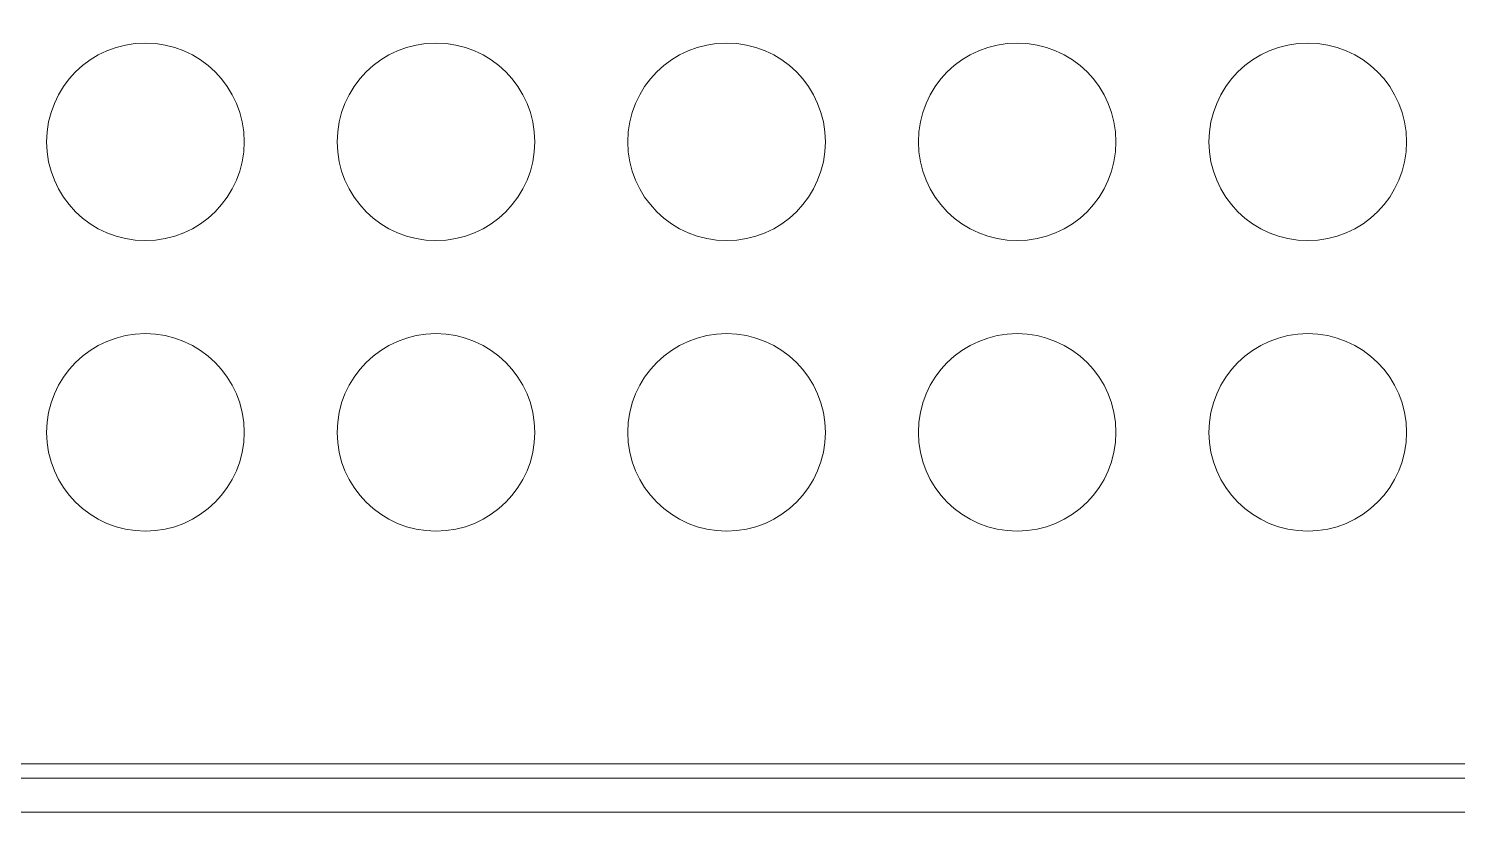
# Model space of a CAD drawing. Header units: millimetres. Extents: x -90 to 99, y -65 to 67.
# Drawn here: x 4.84 to 17.33, y -64.95 to -58.09 of the extents above; entities that cross this region are included whole.
import ezdxf

# ---------------------------------------------------------------- set-up
doc = ezdxf.new("R2010")
doc.units = ezdxf.units.MM
doc.header["$MEASUREMENT"] = 0
for name, color, linetype in [('BG_OUTLINE', 7, 'Continuous'), ('PG_SILKSCREEN_TOP', 7, 'Continuous'), ('PIN_TOP', 7, 'Continuous')]:
    doc.layers.add(name, color=color, linetype=linetype)

msp = doc.modelspace()

# ---------------------------------------------------------------- linework, layer by layer
at = {"layer": 'BG_OUTLINE', "color": 3, "lineweight": 9}
msp.add_open_spline([(-71.7269, -61.8795), (-71.7269, -61.8795), (-71.7343, 42.2681), (-71.7343, 42.2681), (-71.7343, 42.2681), (-71.7348, 43.0066), (-71.4419, 43.715), (-70.92, 44.2375), (-70.92, 44.2375), (-70.3982, 44.76), (-69.6866, 45.0538), (-68.9482, 45.0543), (-68.9482, 45.0543), (-68.9482, 45.0543), (75.2046, 45.0543), (75.2046, 45.0543), (75.2046, 45.0543), (76.8319, 45.0552), (78.1763, 43.7805), (78.2661, 42.1556), (78.2661, 42.1556), (78.2661, 42.1556), (78.2661, 31.2814), (78.2661, 31.2814), (78.2661, 31.2814), (78.2661, 31.2814), (72.2646, 31.2814), (72.2646, 31.2814), (72.2646, 31.2814), (72.2646, 31.2814), (72.2646, 26.9814), (72.2646, 26.9814), (72.2646, 26.9814), (72.2646, 26.9814), (78.2661, 26.9814), (78.2661, 26.9814), (78.2661, 26.9814), (78.2661, 26.9814), (78.2661, 18.6553), (78.2661, 18.6553), (78.2661, 18.6553), (78.2661, 18.6553), (72.2496, 18.6553), (72.2496, 18.6553), (72.2496, 18.6553), (72.2496, 18.6553), (72.2496, 14.3553), (72.2496, 14.3553), (72.2496, 14.3553), (72.2496, 14.3553), (78.2661, 14.3553), (78.2661, 14.3553), (78.2661, 14.3553), (78.2661, 14.3553), (78.2661, 9.255), (78.2661, 9.255), (78.2661, 9.255), (78.2661, 9.255), (72.2648, 9.255), (72.2648, 9.255), (72.2648, 9.255), (72.2648, 9.255), (72.2648, 4.955), (72.2648, 4.955), (72.2648, 4.955), (72.2648, 4.955), (78.2661, 4.955), (78.2661, 4.955), (78.2661, 4.955), (78.2661, 4.955), (78.2661, -3.3762), (78.2661, -3.3762), (78.2661, -3.3762), (78.2661, -3.3762), (72.2445, -3.3762), (72.2445, -3.3762), (72.2445, -3.3762), (72.2445, -3.3762), (72.2445, -7.6762), (72.2445, -7.6762), (72.2445, -7.6762), (72.2445, -7.6762), (78.2661, -7.6762), (78.2661, -7.6762), (78.2661, -7.6762), (78.2661, -7.6762), (78.2661, -12.7615), (78.2661, -12.7615), (78.2661, -12.7615), (78.2661, -12.7615), (72.2651, -12.7615), (72.2651, -12.7615), (72.2651, -12.7615), (72.2651, -12.7615), (72.2651, -17.0615), (72.2651, -17.0615), (72.2651, -17.0615), (72.2651, -17.0615), (78.2661, -17.0615), (78.2661, -17.0615), (78.2661, -17.0615), (78.2661, -17.0615), (78.2661, -25.4097), (78.2661, -25.4097), (78.2661, -25.4097), (78.2661, -25.4097), (72.2656, -25.4097), (72.2656, -25.4097), (72.2656, -25.4097), (72.2656, -25.4097), (72.2656, -29.7097), (72.2656, -29.7097), (72.2656, -29.7097), (72.2656, -29.7097), (78.2661, -29.7097), (78.2661, -29.7097), (78.2661, -29.7097), (78.2661, -29.7097), (78.2661, -34.793), (78.2661, -34.793), (78.2661, -34.793), (78.2661, -34.793), (72.2679, -34.793), (72.2679, -34.793), (72.2679, -34.793), (72.2679, -34.793), (72.2679, -39.0929), (72.2679, -39.0929), (72.2679, -39.0929), (72.2679, -39.0929), (78.2661, -39.0929), (78.2661, -39.0929), (78.2661, -39.0929), (78.2661, -39.0929), (78.2661, -47.4269), (78.2661, -47.4269), (78.2661, -47.4269), (78.2661, -47.4269), (72.2679, -47.4269), (72.2679, -47.4269), (72.2679, -47.4269), (72.2679, -47.4269), (72.2679, -51.7269), (72.2679, -51.7269), (72.2679, -51.7269), (72.2679, -51.7269), (78.2661, -51.7269), (78.2661, -51.7269), (78.2661, -51.7269), (78.2661, -51.7269), (78.2661, -51.8138), (78.2661, -51.8138), (78.2661, -51.8138), (78.2661, -51.8138), (78.2656, -61.8468), (78.2656, -61.8468), (78.2656, -61.8468), (78.2661, -62.6669), (77.9407, -63.4536), (77.3612, -64.0339), (77.3612, -64.0339), (76.7817, -64.6142), (75.9915, -64.9405), (75.1713, -64.941), (75.1713, -64.941), (75.1713, -64.941), (-68.6609, -64.9456), (-68.6609, -64.9456), (-68.6609, -64.9456), (-69.4735, -64.9461), (-70.2531, -64.6237), (-70.8281, -64.0495), (-70.8281, -64.0495), (-71.4031, -63.4752), (-71.7264, -62.6922), (-71.7269, -61.8795)], degree=3, knots=[0, 0, 0, 0, 0.0227273, 0.0227273, 0.0227273, 0.0227273, 0.0454545, 0.0454545, 0.0454545, 0.0454545, 0.0681818, 0.0681818, 0.0681818, 0.0681818, 0.0909091, 0.0909091, 0.0909091, 0.0909091, 0.1136364, 0.1136364, 0.1136364, 0.1136364, 0.1363636, 0.1363636, 0.1363636, 0.1363636, 0.1590909, 0.1590909, 0.1590909, 0.1590909, 0.1818182, 0.1818182, 0.1818182, 0.1818182, 0.2045455, 0.2045455, 0.2045455, 0.2045455, 0.2272727, 0.2272727, 0.2272727, 0.2272727, 0.25, 0.25, 0.25, 0.25, 0.2727273, 0.2727273, 0.2727273, 0.2727273, 0.2954545, 0.2954545, 0.2954545, 0.2954545, 0.3181818, 0.3181818, 0.3181818, 0.3181818, 0.3409091, 0.3409091, 0.3409091, 0.3409091, 0.3636364, 0.3636364, 0.3636364, 0.3636364, 0.3863636, 0.3863636, 0.3863636, 0.3863636, 0.4090909, 0.4090909, 0.4090909, 0.4090909, 0.4318182, 0.4318182, 0.4318182, 0.4318182, 0.4545455, 0.4545455, 0.4545455, 0.4545455, 0.4772727, 0.4772727, 0.4772727, 0.4772727, 0.5, 0.5, 0.5, 0.5, 0.5227273, 0.5227273, 0.5227273, 0.5227273, 0.5454545, 0.5454545, 0.5454545, 0.5454545, 0.5681818, 0.5681818, 0.5681818, 0.5681818, 0.5909091, 0.5909091, 0.5909091, 0.5909091, 0.6136364, 0.6136364, 0.6136364, 0.6136364, 0.6363636, 0.6363636, 0.6363636, 0.6363636, 0.6590909, 0.6590909, 0.6590909, 0.6590909, 0.6818182, 0.6818182, 0.6818182, 0.6818182, 0.7045455, 0.7045455, 0.7045455, 0.7045455, 0.7272727, 0.7272727, 0.7272727, 0.7272727, 0.75, 0.75, 0.75, 0.75, 0.7727273, 0.7727273, 0.7727273, 0.7727273, 0.7954545, 0.7954545, 0.7954545, 0.7954545, 0.8181818, 0.8181818, 0.8181818, 0.8181818, 0.8409091, 0.8409091, 0.8409091, 0.8409091, 0.8636364, 0.8636364, 0.8636364, 0.8636364, 0.8863636, 0.8863636, 0.8863636, 0.8863636, 0.9090909, 0.9090909, 0.9090909, 0.9090909, 0.9318182, 0.9318182, 0.9318182, 0.9318182, 0.9545455, 0.9545455, 0.9545455, 0.9545455, 0.9772727, 0.9772727, 0.9772727, 0.9772727, 1, 1, 1, 1], dxfattribs=at)
at = {"layer": 'PG_SILKSCREEN_TOP', "color": 6, "lineweight": 9}
msp.add_open_spline([(31.35, -64.5199), (31.35, -64.5199), (31.35, -64.6469), (31.35, -64.6469), (31.35, -64.6469), (31.35, -64.6469), (-27.2496, -64.6469), (-27.2496, -64.6469), (-27.2496, -64.6469), (-27.2496, -64.6469), (-27.2496, -64.5199), (-27.2496, -64.5199), (-27.2496, -64.5199), (-27.2496, -64.5199), (31.35, -64.5199), (31.35, -64.5199)], degree=3, knots=[0, 0, 0, 0, 0.25, 0.25, 0.25, 0.25, 0.5, 0.5, 0.5, 0.5, 0.75, 0.75, 0.75, 0.75, 1, 1, 1, 1], dxfattribs=at)
at = {"layer": 'PIN_TOP', "lineweight": 9}
for points in [[(6.7238, -59.0832), (6.7238, -58.6063), (6.3371, -58.2196), (5.8602, -58.2196), (5.8602, -58.2196), (5.3832, -58.2196), (4.9966, -58.6063), (4.9966, -59.0832), (4.9966, -59.0832), (4.9966, -59.5602), (5.3832, -59.9468), (5.8602, -59.9468), (5.8602, -59.9468), (6.3371, -59.9468), (6.7238, -59.5602), (6.7238, -59.0832)], [(9.2638, -59.0832), (9.2638, -58.6063), (8.8771, -58.2196), (8.4002, -58.2196), (8.4002, -58.2196), (7.9232, -58.2196), (7.5366, -58.6063), (7.5366, -59.0832), (7.5366, -59.0832), (7.5366, -59.5602), (7.9232, -59.9468), (8.4002, -59.9468), (8.4002, -59.9468), (8.8771, -59.9468), (9.2638, -59.5602), (9.2638, -59.0832)], [(11.8037, -59.0832), (11.8037, -58.6063), (11.4171, -58.2196), (10.9402, -58.2196), (10.9402, -58.2196), (10.4632, -58.2196), (10.0766, -58.6063), (10.0766, -59.0832), (10.0766, -59.0832), (10.0766, -59.5602), (10.4632, -59.9468), (10.9402, -59.9468), (10.9402, -59.9468), (11.4171, -59.9468), (11.8037, -59.5602), (11.8037, -59.0832)], [(14.3437, -59.0832), (14.3437, -58.6063), (13.957, -58.2196), (13.4801, -58.2196), (13.4801, -58.2196), (13.0031, -58.2196), (12.6165, -58.6063), (12.6165, -59.0832), (12.6165, -59.0832), (12.6165, -59.5602), (13.0031, -59.9468), (13.4801, -59.9468), (13.4801, -59.9468), (13.957, -59.9468), (14.3437, -59.5602), (14.3437, -59.0832)], [(16.8837, -59.0832), (16.8837, -58.6063), (16.497, -58.2196), (16.0201, -58.2196), (16.0201, -58.2196), (15.5431, -58.2196), (15.1565, -58.6063), (15.1565, -59.0832), (15.1565, -59.0832), (15.1565, -59.5602), (15.5431, -59.9468), (16.0201, -59.9468), (16.0201, -59.9468), (16.497, -59.9468), (16.8837, -59.5602), (16.8837, -59.0832)], [(6.7238, -61.6232), (6.7238, -61.1463), (6.3371, -60.7596), (5.8602, -60.7596), (5.8602, -60.7596), (5.3832, -60.7596), (4.9966, -61.1463), (4.9966, -61.6232), (4.9966, -61.6232), (4.9966, -62.1002), (5.3832, -62.4868), (5.8602, -62.4868), (5.8602, -62.4868), (6.3371, -62.4868), (6.7238, -62.1002), (6.7238, -61.6232)], [(9.2638, -61.6232), (9.2638, -61.1463), (8.8771, -60.7596), (8.4002, -60.7596), (8.4002, -60.7596), (7.9232, -60.7596), (7.5366, -61.1463), (7.5366, -61.6232), (7.5366, -61.6232), (7.5366, -62.1002), (7.9232, -62.4868), (8.4002, -62.4868), (8.4002, -62.4868), (8.8771, -62.4868), (9.2638, -62.1002), (9.2638, -61.6232)], [(11.8037, -61.6232), (11.8037, -61.1463), (11.4171, -60.7596), (10.9402, -60.7596), (10.9402, -60.7596), (10.4632, -60.7596), (10.0766, -61.1463), (10.0766, -61.6232), (10.0766, -61.6232), (10.0766, -62.1002), (10.4632, -62.4868), (10.9402, -62.4868), (10.9402, -62.4868), (11.4171, -62.4868), (11.8037, -62.1002), (11.8037, -61.6232)], [(14.3437, -61.6232), (14.3437, -61.1463), (13.957, -60.7596), (13.4801, -60.7596), (13.4801, -60.7596), (13.0031, -60.7596), (12.6165, -61.1463), (12.6165, -61.6232), (12.6165, -61.6232), (12.6165, -62.1002), (13.0031, -62.4868), (13.4801, -62.4868), (13.4801, -62.4868), (13.957, -62.4868), (14.3437, -62.1002), (14.3437, -61.6232)], [(16.8837, -61.6232), (16.8837, -61.1463), (16.497, -60.7596), (16.0201, -60.7596), (16.0201, -60.7596), (15.5431, -60.7596), (15.1565, -61.1463), (15.1565, -61.6232), (15.1565, -61.6232), (15.1565, -62.1002), (15.5431, -62.4868), (16.0201, -62.4868), (16.0201, -62.4868), (16.497, -62.4868), (16.8837, -62.1002), (16.8837, -61.6232)]]:
    msp.add_open_spline(points, degree=3, knots=[0, 0, 0, 0, 0.25, 0.25, 0.25, 0.25, 0.5, 0.5, 0.5, 0.5, 0.75, 0.75, 0.75, 0.75, 1, 1, 1, 1], dxfattribs=at)

doc.saveas('drawing.dxf')
